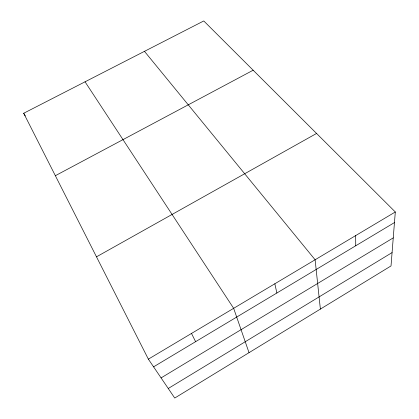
<?xml version="1.0" encoding="UTF-8"?>
<svg xmlns="http://www.w3.org/2000/svg" width="419" height="419" viewBox="0 0 419 419"><rect width="100%" height="100%" fill="white"/><g stroke="black" fill="none" stroke-linecap="round" stroke-linejoin="round"><path stroke-width="0.63" d="M395.306 211.977L391.016 265.945L174.733 398.05L148.368 359.151L23.694 113.256L203.765 20.95L395.306 211.977L148.368 359.151M168.255 388.486L392.074 252.594M161.079 377.907L393.247 237.882M153.579 366.845L394.462 222.578M96.485 256.826L316.56 133.446M55.355 175.697L253.16 70.214M144.471 51.348L315.114 259.77L320.383 309.086M85.047 81.805L233.655 308.321L249.027 352.672M23.694 113.256L25.302 115.922M191.504 333.44L195.605 341.674M274.848 283.768L276.859 293.012M355.668 235.598L355.741 245.764"/></g></svg>
